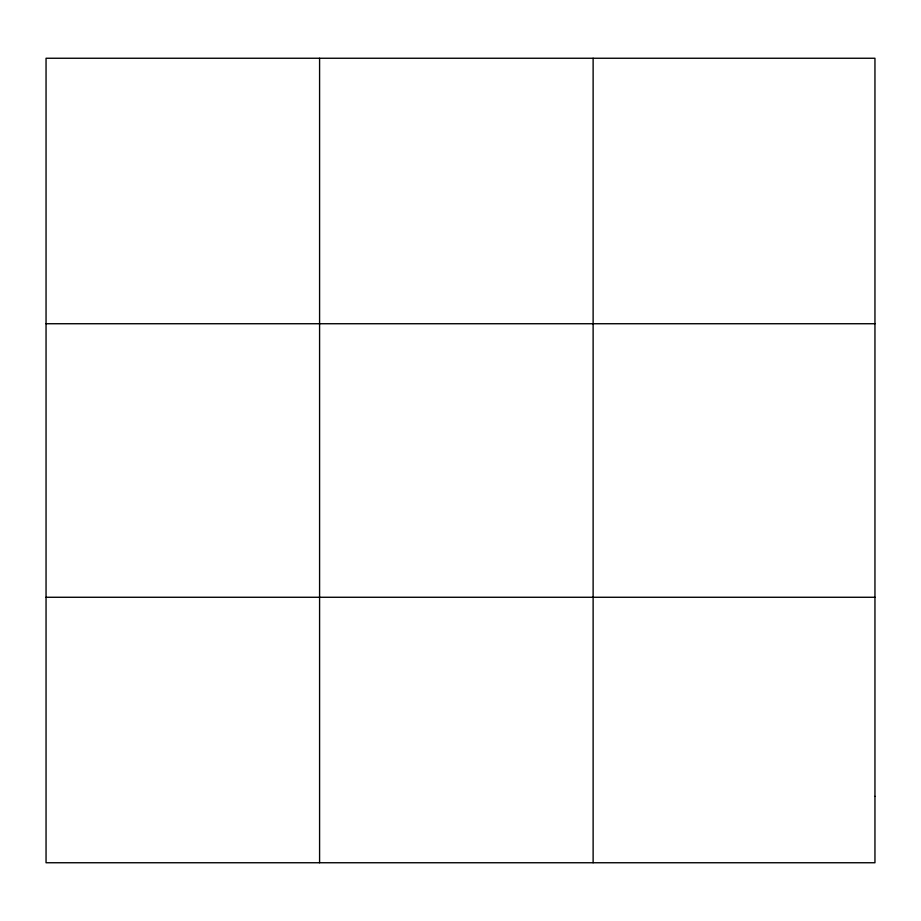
<?xml version="1.0" encoding="UTF-8"?>
<svg xmlns="http://www.w3.org/2000/svg" width="921" height="921" viewBox="0 0 921 921"><rect width="100%" height="100%" fill="white"/><g stroke="black" fill="none" stroke-linecap="round" stroke-linejoin="round"><path stroke-width="1.38" d="M319.587 862.747L319.587 58.253M593.124 862.747L593.124 58.253M46.05 323.732L874.95 323.732M46.05 597.269L874.95 597.269M874.95 796.377L874.95 862.747L46.05 862.747L46.05 58.253L874.95 58.253L874.95 796.377"/></g></svg>
